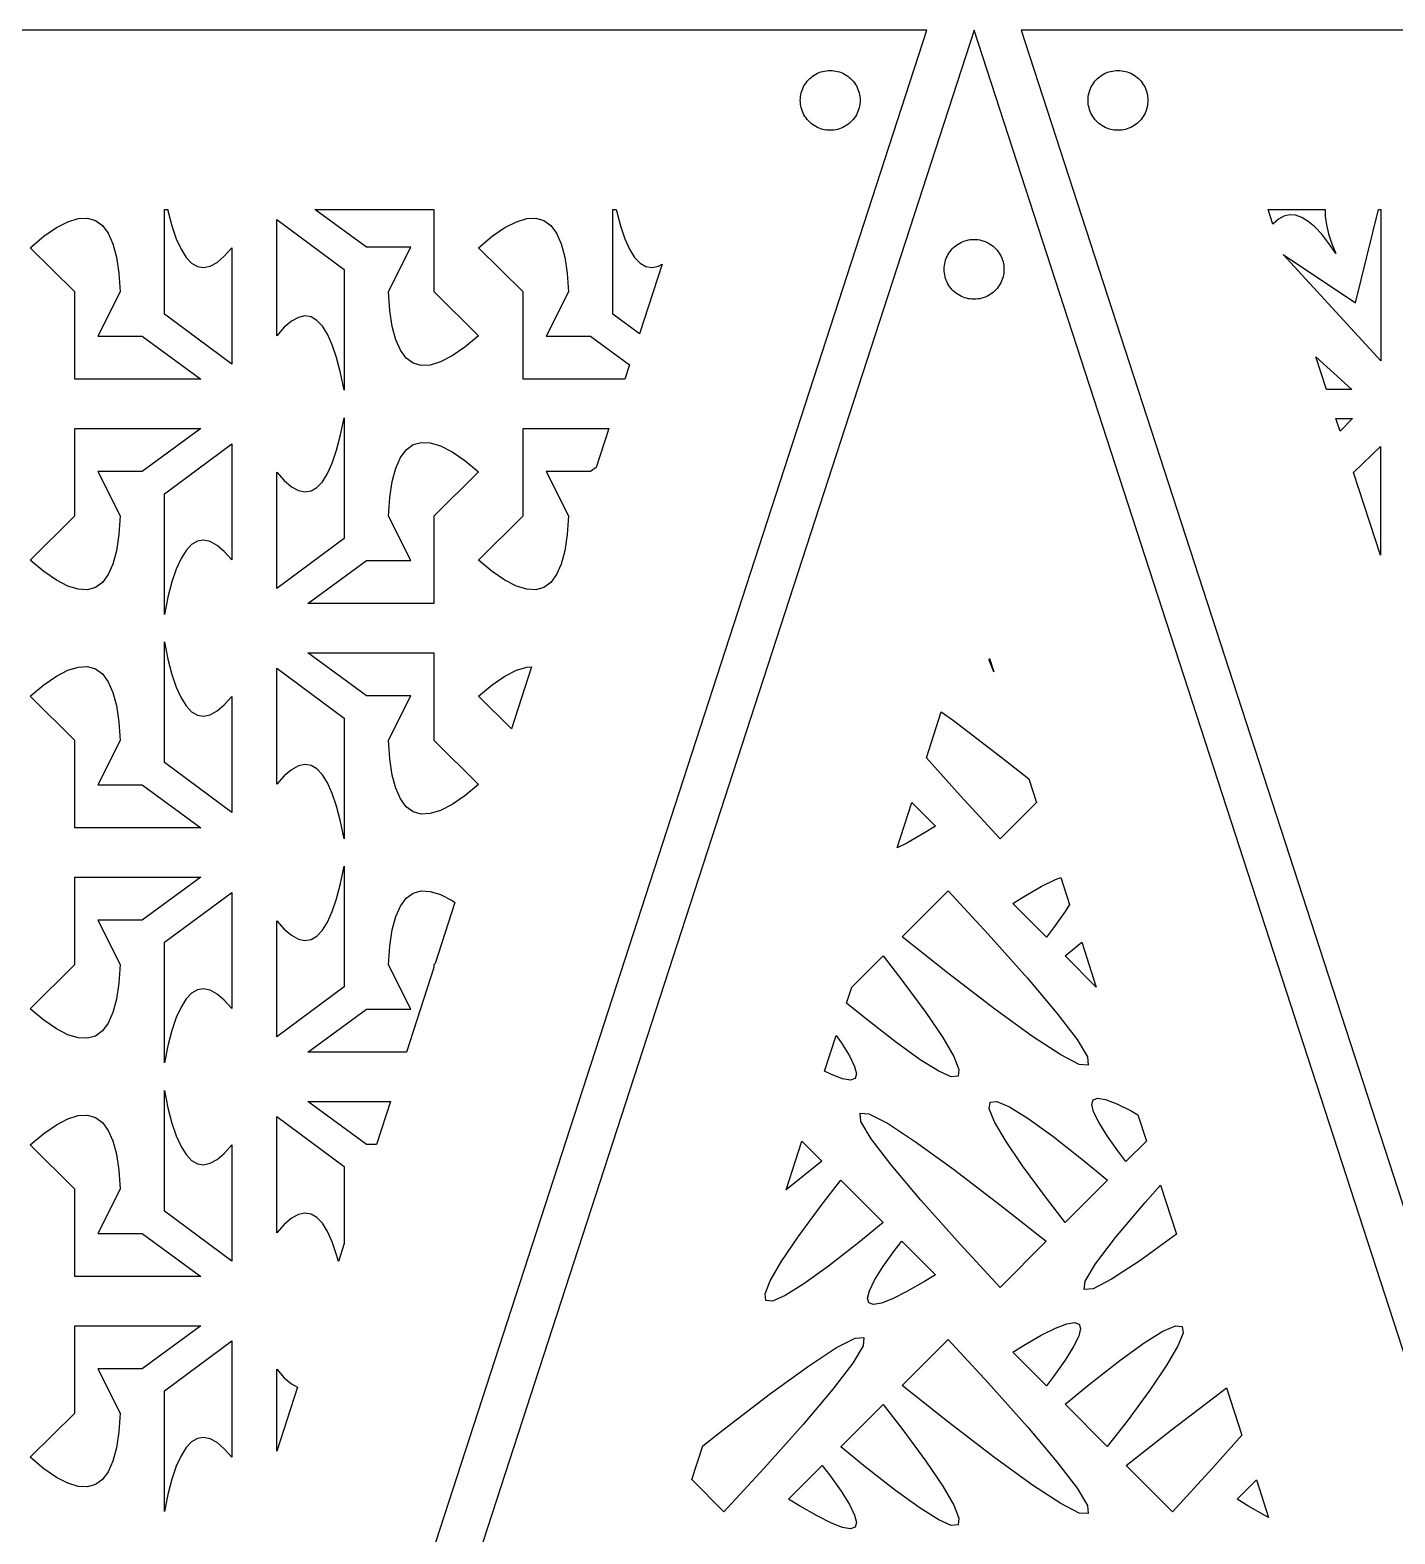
# Model space of a CAD drawing. Header units: metres. Extents: x 20 to 1108, y 20 to 251.
# Drawn here: x 500.8 to 592.1, y 150.3 to 250.8 of the extents above; entities that cross this region are included whole.
import ezdxf

# ---------------------------------------------------------------- set-up
doc = ezdxf.new("R2010")
doc.units = ezdxf.units.M

msp = doc.modelspace()

# ---------------------------------------------------------------- linework, layer by layer
for p, q in [((560.772, 250.826), (410.772, 250.826)), ((485.772, 20.0001), (560.772, 250.826)), ((563.926, 250.826), (488.926, 20)), ((638.926, 20), (563.926, 250.826)), ((717.081, 250.826), (567.081, 250.826)), ((567.081, 250.826), (642.081, 20.0001)), ((552.758, 247.399), (552.842, 247.493)), ((552.842, 247.493), (552.931, 247.582)), ((552.931, 247.582), (553.025, 247.665)), ((553.025, 247.665), (553.124, 247.742)), ((553.124, 247.742), (553.228, 247.813)), ((553.228, 247.813), (553.336, 247.877)), ((553.336, 247.877), (553.449, 247.934)), ((553.449, 247.934), (553.564, 247.984)), ((553.564, 247.984), (553.682, 248.026)), ((553.682, 248.026), (553.802, 248.062)), ((553.802, 248.062), (553.925, 248.089)), ((553.925, 248.089), (554.049, 248.109)), ((554.049, 248.109), (554.174, 248.12)), ((554.174, 248.12), (554.3, 248.124)), ((554.3, 248.124), (554.425, 248.12)), ((554.425, 248.12), (554.55, 248.109)), ((554.55, 248.109), (554.674, 248.089)), ((554.674, 248.089), (554.797, 248.062)), ((554.797, 248.062), (554.917, 248.026)), ((554.917, 248.026), (555.036, 247.984)), ((555.036, 247.984), (555.152, 247.934)), ((555.152, 247.934), (555.263, 247.877)), ((555.263, 247.877), (555.372, 247.813)), ((555.372, 247.813), (555.475, 247.742)), ((555.475, 247.742), (555.575, 247.665)), ((555.575, 247.665), (555.669, 247.582)), ((555.669, 247.582), (555.757, 247.493)), ((555.757, 247.493), (555.841, 247.399)), ((572.011, 247.399), (572.095, 247.493)), ((572.095, 247.493), (572.183, 247.582)), ((572.183, 247.582), (572.278, 247.665)), ((572.278, 247.665), (572.378, 247.742)), ((572.378, 247.742), (572.481, 247.813)), ((572.481, 247.813), (572.589, 247.877)), ((572.589, 247.877), (572.701, 247.934)), ((572.701, 247.934), (572.817, 247.984)), ((572.817, 247.984), (572.935, 248.026)), ((572.935, 248.026), (573.055, 248.062)), ((573.055, 248.062), (573.178, 248.089)), ((573.178, 248.089), (573.302, 248.109)), ((573.302, 248.109), (573.427, 248.12)), ((573.427, 248.12), (573.552, 248.124)), ((573.552, 248.124), (573.678, 248.12)), ((573.678, 248.12), (573.803, 248.109)), ((573.803, 248.109), (573.927, 248.089)), ((573.927, 248.089), (574.05, 248.062)), ((574.05, 248.062), (574.171, 248.026)), ((574.171, 248.026), (574.289, 247.984)), ((574.289, 247.984), (574.404, 247.934)), ((574.404, 247.934), (574.516, 247.877)), ((574.516, 247.877), (574.625, 247.813)), ((574.625, 247.813), (574.728, 247.742)), ((574.728, 247.742), (574.828, 247.665)), ((574.828, 247.665), (574.922, 247.582)), ((574.922, 247.582), (575.01, 247.493)), ((575.01, 247.493), (575.094, 247.399)), ((552.316, 246.375), (552.335, 246.499)), ((552.335, 246.499), (552.363, 246.621)), ((552.363, 246.621), (552.398, 246.742)), ((552.398, 246.742), (552.44, 246.86)), ((552.44, 246.86), (552.49, 246.976)), ((552.49, 246.976), (552.547, 247.087)), ((552.547, 247.087), (552.611, 247.195)), ((552.611, 247.195), (552.682, 247.3)), ((552.682, 247.3), (552.758, 247.399)), ((555.841, 247.399), (555.917, 247.3)), ((555.917, 247.3), (555.989, 247.195)), ((555.989, 247.195), (556.052, 247.087)), ((556.052, 247.087), (556.11, 246.976)), ((556.11, 246.976), (556.16, 246.86)), ((556.16, 246.86), (556.202, 246.742)), ((556.202, 246.742), (556.237, 246.621)), ((556.237, 246.621), (556.264, 246.499)), ((556.264, 246.499), (556.284, 246.375)), ((571.569, 246.375), (571.589, 246.499)), ((571.589, 246.499), (571.616, 246.621)), ((571.616, 246.621), (571.651, 246.742)), ((571.651, 246.742), (571.693, 246.86)), ((571.693, 246.86), (571.743, 246.976)), ((571.743, 246.976), (571.8, 247.087)), ((571.8, 247.087), (571.864, 247.195)), ((571.864, 247.195), (571.935, 247.3)), ((571.935, 247.3), (572.011, 247.399)), ((575.094, 247.399), (575.171, 247.3)), ((575.171, 247.3), (575.242, 247.195)), ((575.242, 247.195), (575.305, 247.087)), ((575.305, 247.087), (575.363, 246.976)), ((575.363, 246.976), (575.413, 246.86)), ((575.413, 246.86), (575.455, 246.742)), ((575.455, 246.742), (575.49, 246.621)), ((575.49, 246.621), (575.517, 246.499)), ((575.517, 246.499), (575.537, 246.375)), ((552.3, 246.124), (552.304, 246.249)), ((552.304, 245.998), (552.3, 246.124)), ((552.304, 246.249), (552.316, 246.375)), ((552.316, 245.873), (552.304, 245.998)), ((552.335, 245.749), (552.316, 245.873)), ((552.363, 245.627), (552.335, 245.749)), ((552.398, 245.506), (552.363, 245.627)), ((552.44, 245.388), (552.398, 245.506)), ((556.202, 245.506), (556.16, 245.388)), ((556.237, 245.627), (556.202, 245.506)), ((556.264, 245.749), (556.237, 245.627)), ((556.284, 245.873), (556.264, 245.749)), ((556.284, 246.375), (556.295, 246.249)), ((556.295, 245.998), (556.284, 245.873)), ((556.295, 246.249), (556.3, 246.124)), ((556.3, 246.124), (556.295, 245.998)), ((571.552, 246.124), (571.557, 246.249)), ((571.557, 245.998), (571.552, 246.124)), ((571.557, 246.249), (571.569, 246.375)), ((571.569, 245.873), (571.557, 245.998)), ((571.589, 245.749), (571.569, 245.873)), ((571.616, 245.627), (571.589, 245.749)), ((571.651, 245.506), (571.616, 245.627)), ((571.693, 245.388), (571.651, 245.506)), ((575.455, 245.506), (575.413, 245.388)), ((575.49, 245.627), (575.455, 245.506)), ((575.517, 245.749), (575.49, 245.627)), ((575.537, 245.873), (575.517, 245.749)), ((575.537, 246.375), (575.548, 246.249)), ((575.548, 245.998), (575.537, 245.873)), ((575.548, 246.249), (575.552, 246.124)), ((575.552, 246.124), (575.548, 245.998)), ((552.49, 245.273), (552.44, 245.388)), ((552.547, 245.16), (552.49, 245.273)), ((552.611, 245.052), (552.547, 245.16)), ((552.682, 244.948), (552.611, 245.052)), ((552.758, 244.849), (552.682, 244.948)), ((552.842, 244.755), (552.758, 244.849)), ((552.931, 244.666), (552.842, 244.755)), ((553.025, 244.583), (552.931, 244.666)), ((553.124, 244.506), (553.025, 244.583)), ((553.228, 244.436), (553.124, 244.506)), ((553.336, 244.371), (553.228, 244.436)), ((555.372, 244.436), (555.263, 244.371)), ((555.475, 244.506), (555.372, 244.436)), ((555.575, 244.583), (555.475, 244.506)), ((555.669, 244.666), (555.575, 244.583)), ((555.757, 244.755), (555.669, 244.666)), ((555.841, 244.849), (555.757, 244.755)), ((555.917, 244.948), (555.841, 244.849)), ((555.989, 245.052), (555.917, 244.948)), ((556.052, 245.16), (555.989, 245.052)), ((556.11, 245.273), (556.052, 245.16)), ((556.16, 245.388), (556.11, 245.273)), ((571.743, 245.273), (571.693, 245.388)), ((571.8, 245.16), (571.743, 245.273)), ((571.864, 245.052), (571.8, 245.16)), ((571.935, 244.948), (571.864, 245.052)), ((572.011, 244.849), (571.935, 244.948)), ((572.095, 244.755), (572.011, 244.849)), ((572.183, 244.666), (572.095, 244.755)), ((572.278, 244.583), (572.183, 244.666)), ((572.378, 244.506), (572.278, 244.583)), ((572.481, 244.436), (572.378, 244.506)), ((572.589, 244.371), (572.481, 244.436)), ((574.625, 244.436), (574.516, 244.371)), ((574.728, 244.506), (574.625, 244.436)), ((574.828, 244.583), (574.728, 244.506)), ((574.922, 244.666), (574.828, 244.583)), ((575.01, 244.755), (574.922, 244.666)), ((575.094, 244.849), (575.01, 244.755)), ((575.171, 244.948), (575.094, 244.849)), ((575.242, 245.052), (575.171, 244.948)), ((575.305, 245.16), (575.242, 245.052)), ((575.363, 245.273), (575.305, 245.16)), ((575.413, 245.388), (575.363, 245.273)), ((553.449, 244.315), (553.336, 244.371)), ((553.564, 244.265), (553.449, 244.315)), ((553.682, 244.222), (553.564, 244.265)), ((553.802, 244.187), (553.682, 244.222)), ((553.925, 244.159), (553.802, 244.187)), ((554.049, 244.14), (553.925, 244.159)), ((554.174, 244.128), (554.049, 244.14)), ((554.3, 244.124), (554.174, 244.128)), ((554.425, 244.128), (554.3, 244.124)), ((554.55, 244.14), (554.425, 244.128)), ((554.674, 244.159), (554.55, 244.14)), ((554.797, 244.187), (554.674, 244.159)), ((554.917, 244.222), (554.797, 244.187)), ((555.036, 244.265), (554.917, 244.222)), ((555.152, 244.315), (555.036, 244.265)), ((555.263, 244.371), (555.152, 244.315)), ((572.701, 244.315), (572.589, 244.371)), ((572.817, 244.265), (572.701, 244.315)), ((572.935, 244.222), (572.817, 244.265)), ((573.055, 244.187), (572.935, 244.222)), ((573.178, 244.159), (573.055, 244.187)), ((573.302, 244.14), (573.178, 244.159)), ((573.427, 244.128), (573.302, 244.14)), ((573.552, 244.124), (573.427, 244.128)), ((573.678, 244.128), (573.552, 244.124)), ((573.803, 244.14), (573.678, 244.128)), ((573.927, 244.159), (573.803, 244.14)), ((574.05, 244.187), (573.927, 244.159)), ((574.171, 244.222), (574.05, 244.187)), ((574.289, 244.265), (574.171, 244.222)), ((574.404, 244.315), (574.289, 244.265)), ((574.516, 244.371), (574.404, 244.315)), ((509.755, 231.835), (509.755, 238.826)), ((509.755, 238.826), (509.979, 238.826)), ((509.979, 238.826), (509.995, 238.753)), ((509.995, 238.753), (510.264, 237.734)), ((523.273, 236.302), (519.827, 238.826)), ((519.827, 238.826), (527.786, 238.826)), ((527.786, 238.826), (527.786, 233.338)), ((539.755, 231.835), (539.755, 238.826)), ((539.755, 238.826), (539.979, 238.826)), ((539.979, 238.826), (539.995, 238.753)), ((539.995, 238.753), (540.264, 237.734)), ((583.918, 237.839), (583.597, 238.826)), ((583.597, 238.826), (587.422, 238.826)), ((584.657, 238.382), (584.288, 238.179)), ((585.041, 238.469), (584.657, 238.382)), ((585.439, 238.44), (585.041, 238.469)), ((585.854, 238.295), (585.439, 238.44)), ((587.422, 238.826), (587.422, 238.37)), ((587.422, 238.37), (587.494, 237.805)), ((589.449, 232.585), (590.98, 238.826)), ((590.98, 238.826), (591.129, 238.826)), ((591.129, 238.826), (591.129, 228.712)), ((501.694, 237.035), (502.537, 237.616)), ((502.537, 237.616), (503.305, 238.013)), ((503.305, 238.013), (503.996, 238.226)), ((503.996, 238.226), (504.611, 238.255)), ((504.611, 238.255), (505.15, 238.101)), ((505.15, 238.101), (505.613, 237.763)), ((505.613, 237.763), (505.999, 237.241)), ((510.264, 237.734), (510.557, 236.871)), ((517.278, 230.388), (517.278, 238.161)), ((517.278, 238.161), (521.788, 234.818)), ((531.694, 237.035), (532.537, 237.616)), ((532.537, 237.616), (533.305, 238.013)), ((533.305, 238.013), (533.996, 238.226)), ((533.996, 238.226), (534.611, 238.255)), ((534.611, 238.255), (535.15, 238.101)), ((535.15, 238.101), (535.613, 237.763)), ((535.613, 237.763), (535.999, 237.241)), ((540.264, 237.734), (540.557, 236.871)), ((583.935, 237.86), (583.918, 237.839)), ((584.288, 238.179), (583.935, 237.86)), ((586.284, 238.035), (585.854, 238.295)), ((586.729, 237.659), (586.284, 238.035)), ((587.188, 237.169), (586.729, 237.659)), ((587.494, 237.805), (587.639, 237.195)), ((500.777, 236.273), (501.694, 237.035)), ((505.999, 237.241), (506.311, 236.535)), ((506.311, 236.535), (506.546, 235.645)), ((510.557, 236.871), (510.874, 236.168)), ((530.777, 236.273), (531.694, 237.035)), ((535.999, 237.241), (536.311, 236.535)), ((536.311, 236.535), (536.546, 235.645)), ((540.557, 236.871), (540.874, 236.168)), ((562.557, 236.284), (562.652, 236.367)), ((562.652, 236.367), (562.751, 236.444)), ((562.751, 236.444), (562.855, 236.515)), ((562.855, 236.515), (562.962, 236.579)), ((562.962, 236.579), (563.075, 236.636)), ((563.075, 236.636), (563.19, 236.686)), ((563.19, 236.686), (563.308, 236.728)), ((563.308, 236.728), (563.429, 236.763)), ((563.429, 236.763), (563.551, 236.791)), ((563.551, 236.791), (563.675, 236.81)), ((563.675, 236.81), (563.8, 236.822)), ((563.8, 236.822), (563.926, 236.826)), ((563.926, 236.826), (564.052, 236.822)), ((564.052, 236.822), (564.177, 236.81)), ((564.177, 236.81), (564.301, 236.791)), ((564.301, 236.791), (564.423, 236.763)), ((564.423, 236.763), (564.544, 236.728)), ((564.544, 236.728), (564.663, 236.686)), ((564.663, 236.686), (564.778, 236.636)), ((564.778, 236.636), (564.89, 236.579)), ((564.89, 236.579), (564.998, 236.515)), ((564.998, 236.515), (565.102, 236.444)), ((565.102, 236.444), (565.201, 236.367)), ((565.201, 236.367), (565.295, 236.284)), ((587.663, 236.563), (587.188, 237.169)), ((587.639, 237.195), (587.855, 236.539)), ((588.127, 235.88), (587.663, 236.563)), ((587.855, 236.539), (588.127, 235.88)), ((503.758, 233.315), (500.777, 236.273)), ((506.546, 235.645), (506.705, 234.571)), ((510.874, 236.168), (511.215, 235.624)), ((511.215, 235.624), (511.58, 235.238)), ((513.281, 235.29), (513.764, 235.701)), ((513.764, 235.701), (514.266, 236.265)), ((514.266, 236.265), (514.266, 228.491)), ((526.237, 236.302), (523.273, 236.302)), ((524.754, 233.339), (526.237, 236.302)), ((533.758, 233.315), (530.777, 236.273)), ((536.546, 235.645), (536.705, 234.571)), ((540.874, 236.168), (541.215, 235.624)), ((541.215, 235.624), (541.58, 235.238)), ((561.989, 235.324), (562.024, 235.444)), ((562.024, 235.444), (562.067, 235.562)), ((562.067, 235.562), (562.117, 235.678)), ((562.117, 235.678), (562.173, 235.79)), ((562.173, 235.79), (562.238, 235.898)), ((562.238, 235.898), (562.308, 236.002)), ((562.308, 236.002), (562.385, 236.101)), ((562.385, 236.101), (562.468, 236.195)), ((562.468, 236.195), (562.557, 236.284)), ((565.295, 236.284), (565.384, 236.195)), ((565.384, 236.195), (565.467, 236.101)), ((565.467, 236.101), (565.544, 236.002)), ((565.544, 236.002), (565.615, 235.898)), ((565.615, 235.898), (565.679, 235.79)), ((565.679, 235.79), (565.736, 235.678)), ((565.736, 235.678), (565.786, 235.562)), ((565.786, 235.562), (565.829, 235.444)), ((565.829, 235.444), (565.864, 235.324)), ((584.61, 235.812), (589.449, 232.585)), ((591.129, 228.712), (584.61, 235.812)), ((506.705, 234.571), (506.789, 233.314)), ((511.58, 235.238), (511.97, 235.013)), ((511.97, 235.013), (512.382, 234.945)), ((512.382, 234.945), (512.82, 235.039)), ((512.82, 235.039), (513.281, 235.29)), ((521.788, 234.818), (521.788, 226.748)), ((536.705, 234.571), (536.789, 233.314)), ((543.069, 235.175), (541.551, 230.503)), ((541.58, 235.238), (541.97, 235.013)), ((541.97, 235.013), (542.382, 234.945)), ((542.382, 234.945), (542.82, 235.039)), ((542.82, 235.039), (543.069, 235.175)), ((561.926, 234.826), (561.93, 234.952)), ((561.93, 234.701), (561.926, 234.826)), ((561.93, 234.952), (561.942, 235.077)), ((561.942, 234.576), (561.93, 234.701)), ((561.942, 235.077), (561.961, 235.201)), ((561.961, 234.451), (561.942, 234.576)), ((561.961, 235.201), (561.989, 235.324)), ((561.989, 234.329), (561.961, 234.451)), ((565.864, 235.324), (565.891, 235.201)), ((565.891, 234.451), (565.864, 234.329)), ((565.891, 235.201), (565.911, 235.077)), ((565.911, 234.576), (565.891, 234.451)), ((565.911, 235.077), (565.922, 234.952)), ((565.922, 234.701), (565.911, 234.576)), ((565.922, 234.952), (565.926, 234.826)), ((565.926, 234.826), (565.922, 234.701)), ((524.838, 232.081), (524.754, 233.339)), ((527.786, 233.338), (530.767, 230.38)), ((562.024, 234.208), (561.989, 234.329)), ((562.067, 234.09), (562.024, 234.208)), ((562.117, 233.975), (562.067, 234.09)), ((562.173, 233.863), (562.117, 233.975)), ((562.238, 233.755), (562.173, 233.863)), ((562.308, 233.651), (562.238, 233.755)), ((562.385, 233.551), (562.308, 233.651)), ((562.468, 233.457), (562.385, 233.551)), ((562.557, 233.368), (562.468, 233.457)), ((562.652, 233.285), (562.557, 233.368)), ((565.295, 233.368), (565.201, 233.285)), ((565.384, 233.457), (565.295, 233.368)), ((565.467, 233.551), (565.384, 233.457)), ((565.544, 233.651), (565.467, 233.551)), ((565.615, 233.755), (565.544, 233.651)), ((565.679, 233.863), (565.615, 233.755)), ((565.736, 233.975), (565.679, 233.863)), ((565.786, 234.09), (565.736, 233.975)), ((565.829, 234.208), (565.786, 234.09)), ((565.864, 234.329), (565.829, 234.208)), ((503.758, 227.476), (503.758, 233.315)), ((506.789, 233.314), (505.307, 230.351)), ((533.758, 227.476), (533.758, 233.315)), ((536.789, 233.314), (535.307, 230.351)), ((562.751, 233.208), (562.652, 233.285)), ((562.855, 233.138), (562.751, 233.208)), ((562.962, 233.074), (562.855, 233.138)), ((563.075, 233.017), (562.962, 233.074)), ((563.19, 232.967), (563.075, 233.017)), ((563.308, 232.924), (563.19, 232.967)), ((563.429, 232.889), (563.308, 232.924)), ((563.551, 232.862), (563.429, 232.889)), ((563.675, 232.842), (563.551, 232.862)), ((563.8, 232.83), (563.675, 232.842)), ((563.926, 232.826), (563.8, 232.83)), ((564.052, 232.83), (563.926, 232.826)), ((564.177, 232.842), (564.052, 232.83)), ((564.301, 232.862), (564.177, 232.842)), ((564.423, 232.889), (564.301, 232.862)), ((564.544, 232.924), (564.423, 232.889)), ((564.663, 232.967), (564.544, 232.924)), ((564.778, 233.017), (564.663, 232.967)), ((564.89, 233.074), (564.778, 233.017)), ((564.998, 233.138), (564.89, 233.074)), ((565.102, 233.208), (564.998, 233.138)), ((565.201, 233.285), (565.102, 233.208)), ((514.266, 228.491), (509.755, 231.835)), ((518.263, 231.362), (517.78, 230.951)), ((518.724, 231.613), (518.263, 231.362)), ((519.162, 231.707), (518.724, 231.613)), ((519.574, 231.64), (519.162, 231.707)), ((519.963, 231.414), (519.574, 231.64)), ((520.329, 231.028), (519.963, 231.414)), ((524.997, 231.008), (524.838, 232.081)), ((541.551, 230.503), (539.755, 231.835)), ((505.307, 230.351), (508.271, 230.351)), ((508.271, 230.351), (512.197, 227.476)), ((517.78, 230.951), (517.278, 230.388)), ((520.669, 230.484), (520.329, 231.028)), ((520.987, 229.781), (520.669, 230.484)), ((525.233, 230.117), (524.997, 231.008)), ((530.767, 230.38), (529.85, 229.617)), ((535.307, 230.351), (538.271, 230.351)), ((538.271, 230.351), (540.88, 228.44)), ((521.28, 228.919), (520.987, 229.781)), ((525.544, 229.411), (525.233, 230.117)), ((525.931, 228.89), (525.544, 229.411)), ((529.85, 229.617), (529.007, 229.036)), ((521.549, 227.9), (521.28, 228.919)), ((526.394, 228.552), (525.931, 228.89)), ((526.933, 228.398), (526.394, 228.552)), ((527.548, 228.427), (526.933, 228.398)), ((528.239, 228.64), (527.548, 228.427)), ((529.007, 229.036), (528.239, 228.64)), ((540.88, 228.44), (540.567, 227.476)), ((587.512, 226.778), (586.797, 228.981)), ((586.797, 228.981), (589.195, 226.778)), ((512.197, 227.476), (503.758, 227.476)), ((521.788, 226.748), (521.549, 227.9)), ((540.567, 227.476), (533.758, 227.476)), ((589.195, 226.778), (587.512, 226.778)), ((521.549, 223.753), (521.788, 224.903)), ((521.788, 224.903), (521.788, 216.835)), ((588.137, 224.852), (589.238, 224.852)), ((588.412, 224.009), (588.137, 224.852)), ((589.238, 224.852), (588.412, 224.009)), ((503.758, 218.338), (503.758, 224.177)), ((503.758, 224.177), (512.197, 224.177)), ((512.197, 224.177), (508.271, 221.302)), ((521.28, 222.733), (521.549, 223.753)), ((533.758, 218.338), (533.758, 224.177)), ((533.758, 224.177), (539.496, 224.177)), ((539.496, 224.177), (538.652, 221.58)), ((509.755, 219.818), (514.266, 223.161)), ((514.266, 223.161), (514.266, 215.388)), ((520.987, 221.871), (521.28, 222.733)), ((525.544, 222.241), (525.931, 222.763)), ((525.931, 222.763), (526.394, 223.101)), ((526.394, 223.101), (526.933, 223.255)), ((526.933, 223.255), (527.548, 223.226)), ((527.548, 223.226), (528.239, 223.013)), ((528.239, 223.013), (529.007, 222.616)), ((529.007, 222.616), (529.85, 222.035)), ((589.315, 221.229), (591.106, 222.984)), ((591.106, 222.984), (591.106, 215.716)), ((508.271, 221.302), (505.307, 221.302)), ((505.307, 221.302), (506.789, 218.339)), ((517.278, 221.265), (517.78, 220.702)), ((517.278, 213.491), (517.278, 221.265)), ((520.669, 221.168), (520.987, 221.871)), ((524.997, 220.646), (525.233, 221.535)), ((525.233, 221.535), (525.544, 222.241)), ((530.767, 221.273), (527.786, 218.315)), ((529.85, 222.035), (530.767, 221.273)), ((538.271, 221.302), (535.307, 221.302)), ((535.307, 221.302), (536.789, 218.339)), ((538.652, 221.58), (538.271, 221.302)), ((517.78, 220.702), (518.263, 220.29)), ((518.263, 220.29), (518.724, 220.039)), ((519.963, 220.238), (520.329, 220.624)), ((520.329, 220.624), (520.669, 221.168)), ((524.838, 219.571), (524.997, 220.646)), ((591.106, 215.716), (589.315, 221.229)), ((509.755, 211.749), (509.755, 219.818)), ((518.724, 220.039), (519.162, 219.945)), ((519.162, 219.945), (519.574, 220.013)), ((519.574, 220.013), (519.963, 220.238)), ((524.754, 218.314), (524.838, 219.571)), ((500.777, 215.38), (503.758, 218.338)), ((506.789, 218.339), (506.705, 217.081)), ((526.237, 215.351), (524.754, 218.314)), ((527.786, 218.315), (527.786, 212.476)), ((530.777, 215.38), (533.758, 218.338)), ((536.789, 218.339), (536.705, 217.081)), ((506.705, 217.081), (506.546, 216.007)), ((511.58, 216.414), (511.215, 216.028)), ((511.97, 216.64), (511.58, 216.414)), ((512.382, 216.707), (511.97, 216.64)), ((512.82, 216.613), (512.382, 216.707)), ((513.281, 216.362), (512.82, 216.613)), ((513.764, 215.95), (513.281, 216.362)), ((521.788, 216.835), (517.278, 213.491)), ((536.705, 217.081), (536.546, 216.007)), ((501.694, 214.617), (500.777, 215.38)), ((506.546, 216.007), (506.311, 215.117)), ((510.874, 215.484), (510.557, 214.781)), ((511.215, 216.028), (510.874, 215.484)), ((514.266, 215.388), (513.764, 215.95)), ((519.347, 212.476), (523.273, 215.351)), ((523.273, 215.351), (526.237, 215.351)), ((531.694, 214.617), (530.777, 215.38)), ((536.546, 216.007), (536.311, 215.117)), ((502.537, 214.036), (501.694, 214.617)), ((505.999, 214.411), (505.613, 213.89)), ((506.311, 215.117), (505.999, 214.411)), ((510.557, 214.781), (510.264, 213.92)), ((532.537, 214.036), (531.694, 214.617)), ((535.999, 214.411), (535.613, 213.89)), ((536.311, 215.117), (535.999, 214.411)), ((503.305, 213.64), (502.537, 214.036)), ((503.996, 213.427), (503.305, 213.64)), ((504.611, 213.398), (503.996, 213.427)), ((505.15, 213.552), (504.611, 213.398)), ((505.613, 213.89), (505.15, 213.552)), ((510.264, 213.92), (509.995, 212.9)), ((533.305, 213.64), (532.537, 214.036)), ((533.996, 213.427), (533.305, 213.64)), ((534.611, 213.398), (533.996, 213.427)), ((535.15, 213.552), (534.611, 213.398)), ((535.613, 213.89), (535.15, 213.552)), ((509.995, 212.9), (509.755, 211.749)), ((527.786, 212.476), (519.347, 212.476)), ((509.755, 201.835), (509.755, 209.904)), ((509.755, 209.904), (509.995, 208.753)), ((503.305, 208.013), (503.996, 208.226)), ((503.996, 208.226), (504.611, 208.255)), ((504.611, 208.255), (505.15, 208.101)), ((509.995, 208.753), (510.264, 207.734)), ((523.273, 206.302), (519.347, 209.177)), ((519.347, 209.177), (527.786, 209.177)), ((527.786, 209.177), (527.786, 203.338)), ((534.318, 208.241), (532.971, 204.096)), ((533.305, 208.013), (533.996, 208.226)), ((533.996, 208.226), (534.318, 208.241)), ((564.946, 208.682), (564.961, 208.809)), ((565.253, 207.91), (564.946, 208.682)), ((564.961, 208.809), (565.253, 207.91)), ((501.694, 207.035), (502.537, 207.616)), ((502.537, 207.616), (503.305, 208.013)), ((505.15, 208.101), (505.613, 207.763)), ((505.613, 207.763), (505.999, 207.241)), ((505.999, 207.241), (506.311, 206.535)), ((510.264, 207.734), (510.557, 206.871)), ((517.278, 200.388), (517.278, 208.161)), ((517.278, 208.161), (521.788, 204.818)), ((531.694, 207.035), (532.537, 207.616)), ((532.537, 207.616), (533.305, 208.013)), ((500.777, 206.273), (501.694, 207.035)), ((503.758, 203.315), (500.777, 206.273)), ((506.311, 206.535), (506.546, 205.645)), ((510.557, 206.871), (510.874, 206.168)), ((513.764, 205.701), (514.266, 206.265)), ((514.266, 206.265), (514.266, 198.491)), ((526.237, 206.302), (523.273, 206.302)), ((524.754, 203.339), (526.237, 206.302)), ((530.777, 206.273), (531.694, 207.035)), ((532.971, 204.096), (530.777, 206.273)), ((506.546, 205.645), (506.705, 204.571)), ((510.874, 206.168), (511.215, 205.624)), ((511.215, 205.624), (511.58, 205.238)), ((511.58, 205.238), (511.97, 205.013)), ((512.82, 205.039), (513.281, 205.29)), ((513.281, 205.29), (513.764, 205.701)), ((560.733, 202.166), (561.731, 205.238)), ((561.731, 205.238), (562.541, 204.652)), ((506.705, 204.571), (506.789, 203.314)), ((511.97, 205.013), (512.382, 204.945)), ((512.382, 204.945), (512.82, 205.039)), ((521.788, 204.818), (521.788, 196.748)), ((562.541, 204.652), (565.713, 202.225)), ((503.758, 197.476), (503.758, 203.315)), ((506.789, 203.314), (505.307, 200.351)), ((524.838, 202.081), (524.754, 203.339)), ((527.786, 203.338), (530.767, 200.38)), ((562.992, 199.633), (560.733, 202.166)), ((565.713, 202.225), (567.581, 200.746)), ((514.266, 198.491), (509.755, 201.835)), ((518.263, 201.362), (517.78, 200.951)), ((518.724, 201.613), (518.263, 201.362)), ((519.162, 201.707), (518.724, 201.613)), ((519.574, 201.64), (519.162, 201.707)), ((519.963, 201.414), (519.574, 201.64)), ((520.329, 201.028), (519.963, 201.414)), ((524.997, 201.008), (524.838, 202.081)), ((505.307, 200.351), (508.271, 200.351)), ((508.271, 200.351), (512.197, 197.476)), ((517.78, 200.951), (517.278, 200.388)), ((520.669, 200.484), (520.329, 201.028)), ((520.987, 199.781), (520.669, 200.484)), ((525.233, 200.117), (524.997, 201.008)), ((530.767, 200.38), (529.85, 199.617)), ((567.581, 200.746), (568.092, 199.171)), ((521.28, 198.919), (520.987, 199.781)), ((525.544, 199.411), (525.233, 200.117)), ((525.931, 198.89), (525.544, 199.411)), ((529.85, 199.617), (529.007, 199.036)), ((558.771, 196.127), (559.758, 199.164)), ((559.758, 199.164), (561.334, 197.588)), ((565.663, 196.741), (562.992, 199.633)), ((568.092, 199.171), (565.663, 196.741)), ((521.549, 197.9), (521.28, 198.919)), ((526.394, 198.552), (525.931, 198.89)), ((526.933, 198.398), (526.394, 198.552)), ((527.548, 198.427), (526.933, 198.398)), ((528.239, 198.64), (527.548, 198.427)), ((529.007, 199.036), (528.239, 198.64)), ((512.197, 197.476), (503.758, 197.476)), ((521.788, 196.748), (521.549, 197.9)), ((560.613, 197.136), (559.432, 196.458)), ((561.334, 197.588), (560.613, 197.136)), ((559.432, 196.458), (558.771, 196.127)), ((503.758, 188.338), (503.758, 194.177)), ((503.758, 194.177), (512.197, 194.177)), ((512.197, 194.177), (508.271, 191.302)), ((521.549, 193.753), (521.788, 194.903)), ((521.788, 194.903), (521.788, 186.835)), ((569.382, 194.024), (569.723, 194.154)), ((569.723, 194.154), (570.311, 192.343)), ((509.755, 189.818), (514.266, 193.161)), ((514.266, 193.161), (514.266, 185.388)), ((521.28, 192.733), (521.549, 193.753)), ((525.931, 192.763), (526.394, 193.101)), ((526.394, 193.101), (526.933, 193.255)), ((526.933, 193.255), (527.548, 193.226)), ((527.548, 193.226), (528.239, 193.013)), ((559.107, 190.177), (562.19, 193.259)), ((562.19, 193.259), (564.861, 190.367)), ((567.24, 192.864), (568.42, 193.542)), ((568.42, 193.542), (569.382, 194.024)), ((520.987, 191.871), (521.28, 192.733)), ((525.233, 191.535), (525.544, 192.241)), ((525.544, 192.241), (525.931, 192.763)), ((529.198, 192.484), (527.871, 188.399)), ((528.239, 193.013), (529.007, 192.616)), ((529.007, 192.616), (529.198, 192.484)), ((566.518, 192.412), (567.24, 192.864)), ((568.765, 190.165), (566.518, 192.412)), ((570.311, 192.343), (570.026, 191.885)), ((508.271, 191.302), (505.307, 191.302)), ((505.307, 191.302), (506.789, 188.339)), ((517.278, 191.265), (517.78, 190.702)), ((517.278, 183.491), (517.278, 191.265)), ((520.329, 190.624), (520.669, 191.168)), ((520.669, 191.168), (520.987, 191.871)), ((524.997, 190.646), (525.233, 191.535)), ((570.026, 191.885), (569.249, 190.792)), ((517.78, 190.702), (518.263, 190.29)), ((518.263, 190.29), (518.724, 190.039)), ((519.574, 190.013), (519.963, 190.238)), ((519.963, 190.238), (520.329, 190.624)), ((524.838, 189.571), (524.997, 190.646)), ((562.139, 187.775), (559.107, 190.177)), ((564.861, 190.367), (567.489, 187.42)), ((569.249, 190.792), (568.765, 190.165)), ((509.755, 181.749), (509.755, 189.818)), ((518.724, 190.039), (519.162, 189.945)), ((519.162, 189.945), (519.574, 190.013)), ((524.754, 188.314), (524.838, 189.571)), ((570.009, 188.921), (571.125, 189.838)), ((571.125, 189.838), (572.103, 186.827)), ((500.777, 185.38), (503.758, 188.338)), ((506.789, 188.339), (506.705, 187.081)), ((526.237, 185.351), (524.754, 188.314)), ((527.786, 188.139), (525.946, 182.476)), ((527.871, 188.399), (527.786, 188.315)), ((527.786, 188.315), (527.786, 188.139)), ((555.746, 186.815), (557.84, 188.91)), ((557.84, 188.91), (559.157, 187.209)), ((572.103, 186.827), (570.009, 188.921)), ((506.705, 187.081), (506.546, 186.007)), ((559.157, 187.209), (560.69, 185.122)), ((565.312, 185.348), (562.139, 187.775)), ((567.489, 187.42), (569.473, 185.071)), ((511.58, 186.414), (511.215, 186.028)), ((511.97, 186.64), (511.58, 186.414)), ((512.382, 186.707), (511.97, 186.64)), ((512.82, 186.613), (512.382, 186.707)), ((513.281, 186.362), (512.82, 186.613)), ((513.764, 185.95), (513.281, 186.362)), ((521.788, 186.835), (517.278, 183.491)), ((555.401, 185.756), (555.746, 186.815)), ((501.694, 184.617), (500.777, 185.38)), ((506.311, 185.117), (505.999, 184.411)), ((506.546, 186.007), (506.311, 185.117)), ((510.874, 185.484), (510.557, 184.781)), ((511.215, 186.028), (510.874, 185.484)), ((514.266, 185.388), (513.764, 185.95)), ((519.347, 182.476), (523.273, 185.351)), ((523.273, 185.351), (526.237, 185.351)), ((556.629, 184.747), (555.401, 185.756)), ((560.69, 185.122), (561.827, 183.445)), ((567.841, 183.517), (565.312, 185.348)), ((569.473, 185.071), (570.812, 183.318)), ((502.537, 184.036), (501.694, 184.617)), ((505.999, 184.411), (505.613, 183.89)), ((510.557, 184.781), (510.264, 183.92)), ((558.668, 183.154), (556.629, 184.747)), ((503.305, 183.64), (502.537, 184.036)), ((503.996, 183.427), (503.305, 183.64)), ((504.611, 183.398), (503.996, 183.427)), ((505.15, 183.552), (504.611, 183.398)), ((505.613, 183.89), (505.15, 183.552)), ((510.264, 183.92), (509.995, 182.9)), ((553.923, 181.206), (554.695, 183.581)), ((554.695, 183.581), (555.026, 183.115)), ((555.026, 183.115), (555.585, 182.218)), ((560.311, 181.969), (558.668, 183.154)), ((561.827, 183.445), (562.565, 182.176)), ((569.726, 182.284), (567.841, 183.517)), ((570.812, 183.318), (571.505, 182.164)), ((509.995, 182.9), (509.755, 181.749)), ((525.946, 182.476), (519.347, 182.476)), ((555.585, 182.218), (555.928, 181.518)), ((562.565, 182.176), (562.907, 181.318)), ((570.964, 181.649), (569.726, 182.284)), ((571.505, 182.164), (571.555, 181.61)), ((554.382, 180.976), (553.923, 181.206)), ((555.928, 181.518), (556.052, 181.017)), ((561.557, 181.194), (560.311, 181.969)), ((562.404, 180.828), (561.557, 181.194)), ((562.907, 181.318), (562.853, 180.87)), ((571.555, 181.61), (570.964, 181.649)), ((555.126, 180.692), (554.382, 180.976)), ((555.652, 180.604), (555.126, 180.692)), ((555.96, 180.713), (555.652, 180.604)), ((556.052, 181.017), (555.96, 180.713)), ((562.853, 180.87), (562.404, 180.828)), ((509.755, 171.835), (509.755, 179.904)), ((509.755, 179.904), (509.995, 178.753)), ((523.273, 176.302), (519.347, 179.177)), ((519.347, 179.177), (524.874, 179.177)), ((524.874, 179.177), (523.94, 176.302)), ((564.946, 178.682), (565, 179.13)), ((565, 179.13), (565.449, 179.172)), ((565.449, 179.172), (566.295, 178.806)), ((571.8, 178.983), (571.892, 179.287)), ((571.892, 179.287), (572.201, 179.396)), ((572.201, 179.396), (572.726, 179.308)), ((572.726, 179.308), (573.47, 179.024)), ((573.47, 179.024), (574.432, 178.542)), ((502.537, 177.616), (503.305, 178.013)), ((503.305, 178.013), (503.996, 178.226)), ((503.996, 178.226), (504.611, 178.255)), ((504.611, 178.255), (505.15, 178.101)), ((505.15, 178.101), (505.613, 177.763)), ((509.995, 178.753), (510.264, 177.734)), ((517.278, 170.388), (517.278, 178.161)), ((517.278, 178.161), (521.788, 174.818)), ((556.347, 177.836), (556.297, 178.39)), ((556.297, 178.39), (556.888, 178.351)), ((556.888, 178.351), (558.126, 177.716)), ((565.288, 177.824), (564.946, 178.682)), ((566.295, 178.806), (567.542, 178.031)), ((567.542, 178.031), (569.184, 176.846)), ((571.924, 178.482), (571.8, 178.983)), ((572.267, 177.782), (571.924, 178.482)), ((574.432, 178.542), (574.878, 178.286)), ((574.878, 178.286), (575.45, 176.528)), ((500.777, 176.273), (501.694, 177.035)), ((501.694, 177.035), (502.537, 177.616)), ((505.613, 177.763), (505.999, 177.241)), ((505.999, 177.241), (506.311, 176.535)), ((510.264, 177.734), (510.557, 176.871)), ((557.041, 176.682), (556.347, 177.836)), ((558.126, 177.716), (560.011, 176.483)), ((566.026, 176.555), (565.288, 177.824)), ((572.827, 176.885), (572.267, 177.782)), ((503.758, 173.315), (500.777, 176.273)), ((506.311, 176.535), (506.546, 175.645)), ((510.557, 176.871), (510.874, 176.168)), ((510.874, 176.168), (511.215, 175.624)), ((513.764, 175.701), (514.266, 176.265)), ((514.266, 176.265), (514.266, 168.491)), ((523.94, 176.302), (523.273, 176.302)), ((551.346, 173.276), (552.401, 176.521)), ((552.401, 176.521), (553.746, 175.177)), ((558.379, 174.929), (557.041, 176.682)), ((560.011, 176.483), (562.541, 174.652)), ((567.163, 174.878), (566.026, 176.555)), ((569.184, 176.846), (571.223, 175.253)), ((573.604, 175.792), (572.827, 176.885)), ((575.45, 176.528), (574.087, 175.165)), ((506.546, 175.645), (506.705, 174.571)), ((511.215, 175.624), (511.58, 175.238)), ((511.58, 175.238), (511.97, 175.013)), ((511.97, 175.013), (512.382, 174.945)), ((512.382, 174.945), (512.82, 175.039)), ((512.82, 175.039), (513.281, 175.29)), ((513.281, 175.29), (513.764, 175.701)), ((553.746, 175.177), (551.346, 173.276)), ((571.223, 175.253), (572.844, 173.922)), ((574.087, 175.165), (573.604, 175.792)), ((506.705, 174.571), (506.789, 173.314)), ((521.788, 174.818), (521.788, 169.682)), ((560.364, 172.58), (558.379, 174.929)), ((562.541, 174.652), (565.713, 172.225)), ((568.696, 172.791), (567.163, 174.878)), ((503.758, 167.476), (503.758, 173.315)), ((506.789, 173.314), (505.307, 170.351)), ((553.696, 172.209), (555.012, 173.91)), ((555.012, 173.91), (557.843, 171.079)), ((572.844, 173.922), (570.012, 171.09)), ((575.364, 172.42), (576.405, 173.588)), ((576.405, 173.588), (577.473, 170.299)), ((552.163, 170.122), (553.696, 172.209)), ((562.992, 169.633), (560.364, 172.58)), ((565.713, 172.225), (568.746, 169.823)), ((570.012, 171.09), (568.696, 172.791)), ((573.379, 170.071), (575.364, 172.42)), ((514.266, 168.491), (509.755, 171.835)), ((518.263, 171.362), (517.78, 170.951)), ((518.724, 171.613), (518.263, 171.362)), ((519.162, 171.707), (518.724, 171.613)), ((519.574, 171.64), (519.162, 171.707)), ((519.963, 171.414), (519.574, 171.64)), ((520.329, 171.028), (519.963, 171.414)), ((520.669, 170.484), (520.329, 171.028)), ((557.843, 171.079), (556.223, 169.747)), ((505.307, 170.351), (508.271, 170.351)), ((508.271, 170.351), (512.197, 167.476)), ((517.78, 170.951), (517.278, 170.388)), ((520.987, 169.781), (520.669, 170.484)), ((551.026, 168.445), (552.163, 170.122)), ((572.041, 168.318), (573.379, 170.071)), ((577.473, 170.299), (575.011, 168.517)), ((521.28, 168.919), (520.987, 169.781)), ((521.788, 169.682), (521.397, 168.476)), ((556.223, 169.747), (554.184, 168.154)), ((557.827, 168.115), (558.604, 169.208)), ((558.604, 169.208), (559.087, 169.835)), ((559.087, 169.835), (561.334, 167.588)), ((565.663, 166.741), (562.992, 169.633)), ((568.746, 169.823), (565.663, 166.741)), ((521.397, 168.476), (521.28, 168.919)), ((550.288, 167.177), (551.026, 168.445)), ((554.184, 168.154), (552.542, 166.969)), ((557.267, 167.218), (557.827, 168.115)), ((571.347, 167.164), (572.041, 168.318)), ((575.011, 168.517), (573.126, 167.284)), ((512.197, 167.476), (503.758, 167.476)), ((549.946, 166.318), (550.288, 167.177)), ((552.542, 166.969), (551.295, 166.194)), ((556.924, 166.518), (557.267, 167.218)), ((560.613, 167.136), (559.432, 166.458)), ((561.334, 167.588), (560.613, 167.136)), ((571.297, 166.61), (571.347, 167.164)), ((573.126, 167.284), (571.888, 166.649)), ((550, 165.87), (549.946, 166.318)), ((551.295, 166.194), (550.449, 165.828)), ((556.8, 166.017), (556.924, 166.518)), ((556.892, 165.713), (556.8, 166.017)), ((558.47, 165.976), (557.726, 165.692)), ((559.432, 166.458), (558.47, 165.976)), ((571.888, 166.649), (571.297, 166.61)), ((550.449, 165.828), (550, 165.87)), ((557.201, 165.604), (556.892, 165.713)), ((557.726, 165.692), (557.201, 165.604)), ((503.758, 158.338), (503.758, 164.177)), ((503.758, 164.177), (512.197, 164.177)), ((512.197, 164.177), (508.271, 161.302)), ((568.42, 163.542), (569.382, 164.024)), ((569.382, 164.024), (570.126, 164.308)), ((570.126, 164.308), (570.652, 164.396)), ((570.652, 164.396), (570.96, 164.287)), ((571.052, 163.983), (570.928, 163.481)), ((570.96, 164.287), (571.052, 163.983)), ((576.557, 163.806), (577.404, 164.172)), ((577.404, 164.172), (577.853, 164.13)), ((577.853, 164.13), (577.907, 163.682)), ((509.755, 159.818), (514.266, 163.161)), ((514.266, 163.161), (514.266, 155.388)), ((554.726, 162.716), (555.964, 163.351)), ((555.964, 163.351), (556.555, 163.39)), ((556.555, 163.39), (556.505, 162.836)), ((559.107, 160.177), (562.19, 163.259)), ((562.19, 163.259), (564.861, 160.367)), ((567.24, 162.864), (568.42, 163.542)), ((570.928, 163.481), (570.585, 162.782)), ((573.668, 161.846), (575.311, 163.031)), ((575.311, 163.031), (576.557, 163.806)), ((577.907, 163.682), (577.565, 162.823)), ((552.841, 161.483), (554.726, 162.716)), ((556.505, 162.836), (555.812, 161.682)), ((566.518, 162.412), (567.24, 162.864)), ((568.765, 160.165), (566.518, 162.412)), ((570.585, 162.782), (570.026, 161.885)), ((577.565, 162.823), (576.826, 161.554)), ((508.271, 161.302), (505.307, 161.302)), ((505.307, 161.302), (506.789, 158.339)), ((517.278, 161.265), (517.78, 160.702)), ((517.278, 155.799), (517.278, 161.265)), ((550.312, 159.653), (552.841, 161.483)), ((555.812, 161.682), (554.472, 159.929)), ((570.026, 161.885), (569.249, 160.792)), ((571.629, 160.253), (573.668, 161.846)), ((576.826, 161.554), (575.69, 159.878)), ((518.666, 160.07), (517.278, 155.799)), ((517.78, 160.702), (518.263, 160.29)), ((518.263, 160.29), (518.666, 160.07)), ((554.472, 159.929), (552.489, 157.58)), ((562.139, 157.775), (559.107, 160.177)), ((564.861, 160.367), (567.489, 157.42)), ((569.249, 160.792), (568.765, 160.165)), ((570.009, 158.921), (571.629, 160.253)), ((580.312, 159.653), (580.815, 160.016)), ((580.815, 160.016), (581.842, 156.855)), ((509.755, 151.749), (509.755, 159.818)), ((547.139, 157.225), (550.312, 159.653)), ((555.008, 156.078), (557.84, 158.91)), ((557.84, 158.91), (559.157, 157.209)), ((572.84, 156.09), (570.009, 158.921)), ((575.69, 159.878), (574.157, 157.791)), ((577.139, 157.225), (580.312, 159.653)), ((500.777, 155.38), (503.758, 158.338)), ((506.789, 158.339), (506.705, 157.081)), ((506.705, 157.081), (506.546, 156.007)), ((545.782, 156.15), (547.139, 157.225)), ((552.489, 157.58), (549.861, 154.633)), ((559.157, 157.209), (560.69, 155.122)), ((565.312, 155.348), (562.139, 157.775)), ((567.489, 157.42), (569.473, 155.071)), ((574.157, 157.791), (572.84, 156.09)), ((574.107, 154.823), (577.139, 157.225)), ((506.546, 156.007), (506.311, 155.117)), ((511.215, 156.028), (510.874, 155.484)), ((511.58, 156.414), (511.215, 156.028)), ((511.97, 156.64), (511.58, 156.414)), ((512.382, 156.707), (511.97, 156.64)), ((512.82, 156.613), (512.382, 156.707)), ((513.281, 156.362), (512.82, 156.613)), ((513.764, 155.95), (513.281, 156.362)), ((514.266, 155.388), (513.764, 155.95)), ((545.045, 153.885), (545.782, 156.15)), ((556.629, 154.747), (555.008, 156.078)), ((581.842, 156.855), (579.861, 154.633)), ((501.694, 154.617), (500.777, 155.38)), ((506.311, 155.117), (505.999, 154.411)), ((510.874, 155.484), (510.557, 154.781)), ((560.69, 155.122), (561.827, 153.445)), ((567.841, 153.517), (565.312, 155.348)), ((569.473, 155.071), (570.812, 153.318)), ((502.537, 154.036), (501.694, 154.617)), ((503.305, 153.64), (502.537, 154.036)), ((505.613, 153.89), (505.15, 153.552)), ((505.999, 154.411), (505.613, 153.89)), ((510.264, 153.92), (509.995, 152.9)), ((510.557, 154.781), (510.264, 153.92)), ((547.19, 151.741), (545.045, 153.885)), ((549.861, 154.633), (547.19, 151.741)), ((551.518, 152.588), (553.765, 154.835)), ((553.765, 154.835), (554.249, 154.208)), ((554.249, 154.208), (555.026, 153.115)), ((558.668, 153.154), (556.629, 154.747)), ((577.19, 151.741), (574.107, 154.823)), ((579.861, 154.633), (577.19, 151.741)), ((581.518, 152.588), (582.809, 153.879)), ((582.809, 153.879), (583.629, 151.353)), ((503.996, 153.427), (503.305, 153.64)), ((504.611, 153.398), (503.996, 153.427)), ((505.15, 153.552), (504.611, 153.398)), ((509.995, 152.9), (509.755, 151.749)), ((555.026, 153.115), (555.585, 152.218)), ((560.311, 151.969), (558.668, 153.154)), ((561.827, 153.445), (562.565, 152.176)), ((569.726, 152.284), (567.841, 153.517)), ((570.812, 153.318), (571.505, 152.164)), ((552.24, 152.136), (551.518, 152.588)), ((553.42, 151.458), (552.24, 152.136)), ((555.585, 152.218), (555.928, 151.518)), ((561.557, 151.194), (560.311, 151.969)), ((562.565, 152.176), (562.907, 151.318)), ((570.964, 151.649), (569.726, 152.284)), ((571.505, 152.164), (571.555, 151.61)), ((582.24, 152.136), (581.518, 152.588)), ((583.42, 151.458), (582.24, 152.136)), ((554.382, 150.976), (553.42, 151.458)), ((555.126, 150.692), (554.382, 150.976)), ((555.928, 151.518), (556.052, 151.017)), ((556.052, 151.017), (555.96, 150.713)), ((562.404, 150.828), (561.557, 151.194)), ((562.853, 150.87), (562.404, 150.828)), ((562.907, 151.318), (562.853, 150.87)), ((571.555, 151.61), (570.964, 151.649)), ((583.629, 151.353), (583.42, 151.458)), ((555.652, 150.604), (555.126, 150.692)), ((555.96, 150.713), (555.652, 150.604))]:
    msp.add_line(p, q)

doc.saveas('drawing.dxf')
